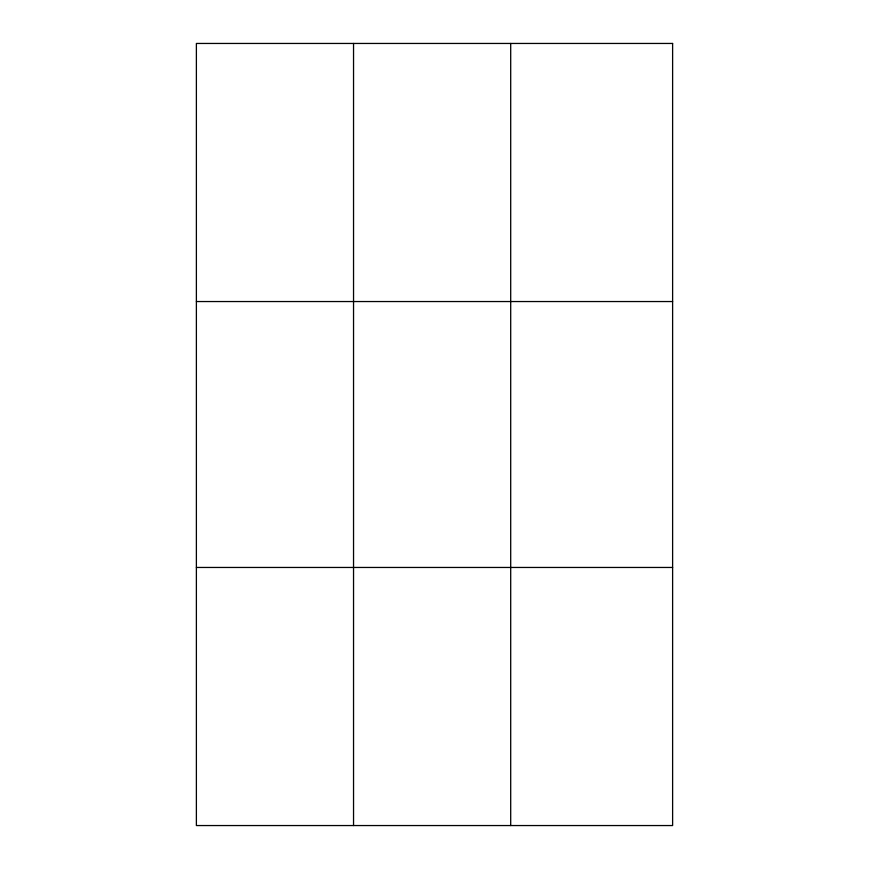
<?xml version="1.0" encoding="UTF-8"?>
<svg xmlns="http://www.w3.org/2000/svg" width="869" height="869" viewBox="0 0 869 869"><rect width="100%" height="100%" fill="white"/><g stroke="black" fill="none" stroke-linecap="round" stroke-linejoin="round"><path stroke-width="1.3" d="M353.542 825.55L353.542 43.45M510.7 825.55L510.7 43.45M196.383 301.543L672.617 301.543M196.383 567.457L672.617 567.457M672.617 43.45L672.617 825.55L196.383 825.55L196.383 43.45L672.617 43.45"/></g></svg>
